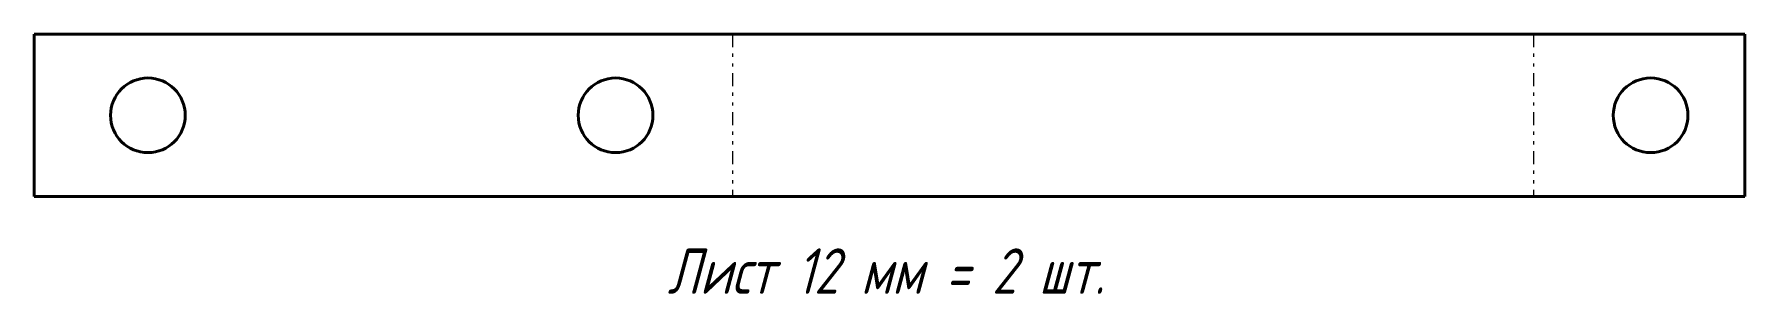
# Model space of a CAD drawing. Header units: millimetres. Extents: x 0 to 527, y -30 to 50.
import ezdxf

# ---------------------------------------------------------------- set-up
doc = ezdxf.new("R2010")
doc.units = ezdxf.units.MM
doc.linetypes.add('K5LT_BASIC', pattern=[0])
doc.linetypes.add('K5LT_CHAIN_LINE_WITH_2_POINTS', pattern=[12, 4, -2, 1, -2, 1, -2])
doc.styles.add('KTEXTSTYLE', font='GOST_AU.SHX', dxfattribs={"width": 0.96, "height": 5})

msp = doc.modelspace()

# ---------------------------------------------------------------- linework, layer by layer
at = {"color": 7, "linetype": 'K5LT_BASIC', "lineweight": 40}
for p, q in [((203.34, 50), (0, 50)), ((0, 50), (0, 0)), ((226.71, 50), (203.34, 50)), ((450, 50), (226.71, 50)), ((473.37, 50), (450, 50)), ((526.71, 50), (473.37, 50)), ((526.71, 50), (526.71, 0)), ((203.34, 0), (0, 0)), ((226.71, 0), (203.34, 0)), ((450, 0), (226.71, 0)), ((473.37, 0), (450, 0)), ((526.71, 0), (473.37, 0))]:
    msp.add_line(p, q, dxfattribs=at)
at = {"color": 7, "linetype": 'K5LT_CHAIN_LINE_WITH_2_POINTS', "lineweight": 18}
for p, q in [((215.02, 50), (215.02, 0)), ((461.68, 50), (461.68, 0))]:
    msp.add_line(p, q, dxfattribs=at)
at = {"color": 7, "linetype": 'K5LT_BASIC', "lineweight": 40}
for centre in [(35, 25), (179, 25), (497.71, 25)]:
    msp.add_circle(centre, 11.5, dxfattribs=at)

# ---------------------------------------------------------------- texts
at = {"color": 7, "insert": (195, -16), "char_height": 14, "attachment_point": 1, "style": 'KTEXTSTYLE'}
msp.add_mtext('\\H3.5;\\W0.965;\\Q15;\\Q15;\\H14.00;Лист 12 мм = 2 шт.', dxfattribs=at)

doc.saveas('drawing.dxf')
